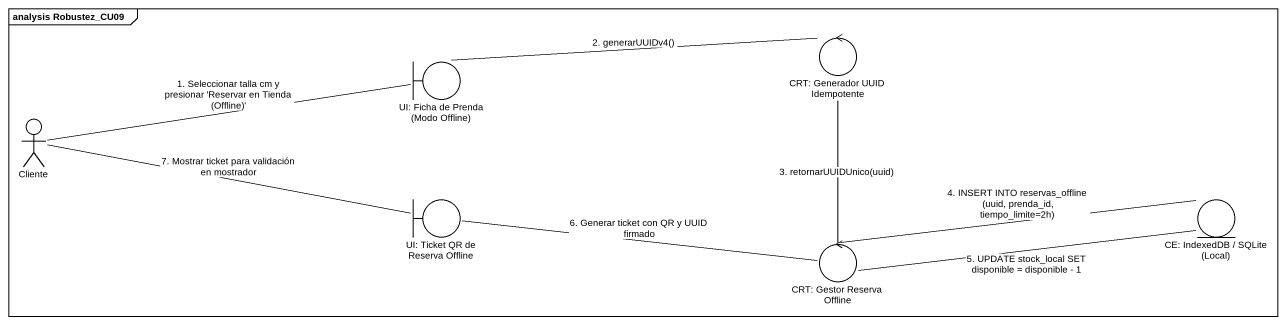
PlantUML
@startuml
mainframe analysis Robustez_CU09
control "CRT: Generador UUID Idempotente" as CRT_Generador_UUID
boundary "UI: Ficha de Prenda (Modo Offline)" as UI_Ficha_de_Prenda_Modo
actor Cliente
boundary "UI: Ticket QR de Reserva Offline" as UI_Ticket_QR_de_Reserva
entity "CE: IndexedDB / SQLite (Local)" as CE_IndexedDB_SQLite_Local
control "CRT: Gestor Reserva Offline" as CRT_Gestor_Reserva_Offline
CRT_Generador_UUID -- CRT_Gestor_Reserva_Offline : 3. retornarUUIDUnico(uuid)
UI_Ficha_de_Prenda_Modo -right- CRT_Generador_UUID : 2. generarUUIDv4()
Cliente -right- UI_Ficha_de_Prenda_Modo : 1. Seleccionar talla cm y presionar 'Reservar en Tienda (Offline)'
UI_Ticket_QR_de_Reserva -left- Cliente : 7. Mostrar ticket para validación en mostrador
CRT_Gestor_Reserva_Offline -left- UI_Ticket_QR_de_Reserva : 6. Generar ticket con QR y UUID firmado
CRT_Gestor_Reserva_Offline -right- CE_IndexedDB_SQLite_Local : 4. INSERT INTO reservas_offline (uuid, prenda_id, tiempo_limite=2h)
CRT_Gestor_Reserva_Offline -right- CE_IndexedDB_SQLite_Local : 5. UPDATE stock_local SET disponible = disponible - 1
@enduml
